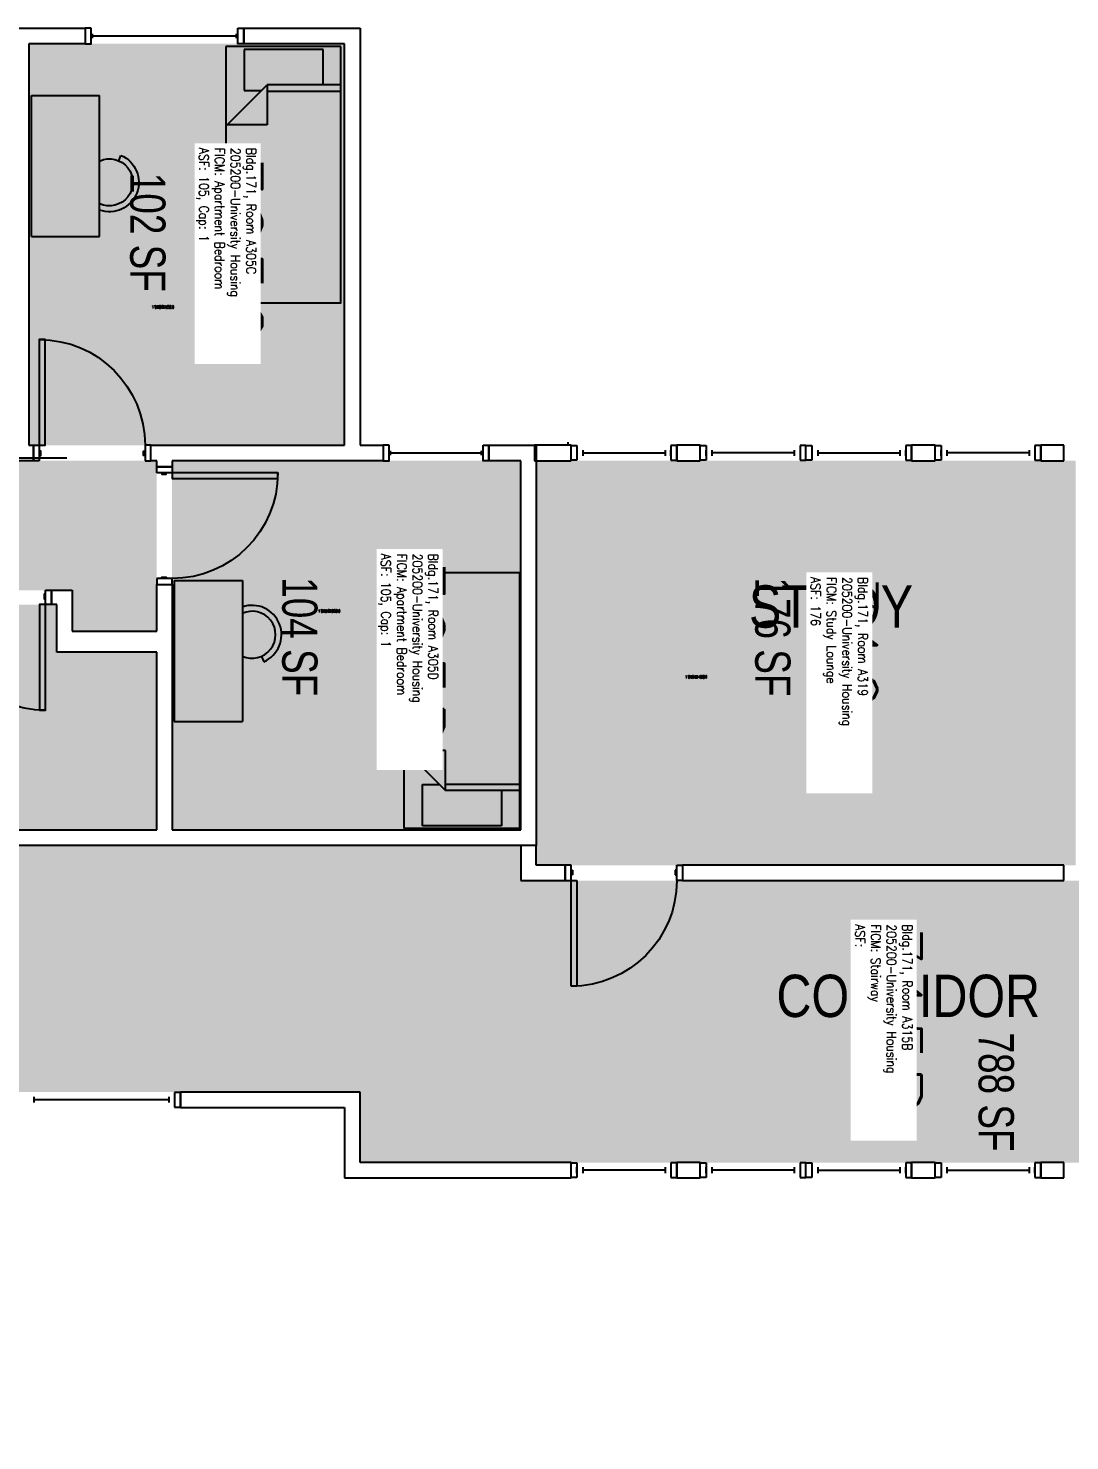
# Model space of a CAD drawing. Header units: inches. Extents: x 88 to 3257, y -489 to 2081.
# Drawn here: x 742.2 to 1096.9, y 965.5 to 1446.5 of the extents above; entities that cross this region are included whole.
import ezdxf
from ezdxf.enums import TextEntityAlignment as Align

# ---------------------------------------------------------------- set-up
doc = ezdxf.new("R2010")
doc.units = ezdxf.units.IN
doc.header["$LTSCALE"] = 48
doc.header["$MEASUREMENT"] = 0
for name, color, linetype in [('A-AREA-IDEN', 1, 'Continuous'), ('A-DOOR', 2, 'Continuous'), ('A-FURN', 3, 'Continuous'), ('A-GLAZ', 1, 'Continuous'), ('A-IDEN-RNUM', 7, 'Continuous'), ('A-IDEN-SNUM', 4, 'Continuous'), ('A-IDEN-VNUM', 4, 'Continuous'), ('A-WALL', 5, 'Continuous'), ('AREA-TEXT', 3, 'Continuous'), ('Rooms-Category-Color', 7, 'Continuous'), ('Rooms-College-Color', 7, 'Continuous'), ('Rooms-Department-Color', 7, 'Continuous'), ('Rooms-Division-Color', 7, 'Continuous'), ('Rooms-Information', 7, 'Continuous')]:
    doc.layers.add(name, color=color, linetype=linetype)
doc.styles.add('AREA', font='arial.ttf', dxfattribs={"width": 0.75, "height": 12})
doc.styles.add('ROOMSNUMBER', font='txt.shx', dxfattribs={"height": 0.03})
doc.styles.add('ROOMVNUMBER', font='simplex.shx', dxfattribs={"width": 0.85})
doc.styles.get("Standard").update_dxf_attribs({"font": 'ARIALN.TTF'})

# ---------------------------------------------------------------- blocks, each defined once
blk = doc.blocks.new('A$C4D89189E')
for p, q in [((0, 48), (0, 0)), ((0, 48), (23.25, 48)), ((23.25, 48), (23.25, 0)), ((29.75, 22.18), (30.53, 20.35)), ((0, 0), (23.25, 0.01))]:
    blk.add_line(p, q)
for radius, start, end in [(10, 293.206, 109.5297), (8, 245.2999, 114.7001)]:
    blk.add_arc((26.59, 29.54), radius, start, end)
blk = doc.blocks.new('BED_TWIN')
at = {"linetype": 'Continuous'}
for p, q in [((87.250002, 19.500025), (0, 19.500025)), ((0, 19.500025), (0, -19.740625)), ((12.96, 19.500025), (12.96, -5.659925)), ((15.12, -5.659925), (15.12, 19.500025)), ((87.250002, -19.740625), (87.250002, 19.504725)), ((12.96, 13.379975), (0.99222, 13.379975)), ((1, 13.376575), (1, -13.500025)), ((27.040597, -19.740625), (12.96, -5.659925)), ((12.96, -5.659925), (26.64, -5.659925)), ((15, -13.500025), (15, -7.717325)), ((26.64, -5.659925), (26.64, -19.340025)), ((1, -13.500025), (15, -13.500025)), ((0, -19.740625), (87.252733, -19.740625))]:
    blk.add_line(p, q, dxfattribs=at)

msp = doc.modelspace()

# ---------------------------------------------------------------- hatches: boundary and pattern name
at = {"layer": 'Rooms-Category-Color', "true_color": 0x728ef3}
for points in [[(742.38, 1441.24), (742.38, 1304.49), (850, 1304.49), (850, 1441.24)], [(375.5, 1303.62), (459.64, 1303.62), (459.64, 1198.49), (520.77, 1198.49), (520.77, 1207.44), (526.02, 1207.44), (526.02, 1198.49), (547.22, 1198.49), (547.22, 1247.87), (526.02, 1247.87), (526.02, 1241.44), (520.77, 1241.44), (520.77, 1255.12), (552.47, 1255.12), (552.47, 1241.24), (581.22, 1241.24), (581.22, 1255.12), (757.25, 1255.12), (757.25, 1241.24), (786, 1241.24), (786, 1299.24), (511, 1299.24), (511, 1420.24), (375.5, 1420.24)], [(791.25, 1299.24), (791.25, 1173.49), (910, 1173.49), (910, 1299.24)], [(915.25, 1299.24), (1098.95, 1299.24), (1098.95, 1161.5), (915.25, 1161.5)], [(672.86, 1250.24), (672.86, 1173.49), (786, 1173.49), (786, 1233.99), (752, 1233.99), (752, 1250.24)]]:
    msp.add_hatch(color=171, dxfattribs=at).paths.add_polyline_path(points)
at = {"layer": 'Rooms-Category-Color', "true_color": 0xadadad}
msp.add_hatch(color=253, dxfattribs=at).paths.add_polyline_path([(547.22, 1084.25), (609.5, 1084.25), (609.5, 965.5), (687.5, 965.5), (687.5, 1084.25), (855.25, 1084.25), (855.25, 1060.25), (1158.95, 1060.25), (1158.95, 1084.25), (1578.7, 1084.25), (1703.95, 1084.25), (1703.95, 1168.24), (1549.3, 1168.24), (1549.3, 1193.24), (1466.98, 1193.24), (1466.98, 1168.24), (1104.2, 1168.24), (1104.2, 1156.25), (910, 1156.25), (910, 1168.24), (547.22, 1168.24), (547.22, 1084.25)])
at = {"layer": 'Rooms-College-Color', "true_color": 0xadadad}
for points in [[(742.38, 1441.24), (742.38, 1304.49), (850, 1304.49), (850, 1441.24)], [(375.5, 1303.62), (459.64, 1303.62), (459.64, 1198.49), (520.77, 1198.49), (520.77, 1207.44), (526.02, 1207.44), (526.02, 1198.49), (547.22, 1198.49), (547.22, 1247.87), (526.02, 1247.87), (526.02, 1241.44), (520.77, 1241.44), (520.77, 1255.12), (552.47, 1255.12), (552.47, 1241.24), (581.22, 1241.24), (581.22, 1255.12), (757.25, 1255.12), (757.25, 1241.24), (786, 1241.24), (786, 1299.24), (511, 1299.24), (511, 1420.24), (375.5, 1420.24)], [(791.25, 1299.24), (791.25, 1173.49), (910, 1173.49), (910, 1299.24)], [(915.25, 1299.24), (1098.95, 1299.24), (1098.95, 1161.5), (915.25, 1161.5)], [(672.86, 1250.24), (672.86, 1173.49), (786, 1173.49), (786, 1233.99), (752, 1233.99), (752, 1250.24)], [(547.22, 1084.25), (609.5, 1084.25), (609.5, 965.5), (687.5, 965.5), (687.5, 1084.25), (855.25, 1084.25), (855.25, 1060.25), (1158.95, 1060.25), (1158.95, 1084.25), (1578.7, 1084.25), (1703.95, 1084.25), (1703.95, 1168.24), (1549.3, 1168.24), (1549.3, 1193.24), (1466.98, 1193.24), (1466.98, 1168.24), (1104.2, 1168.24), (1104.2, 1156.25), (910, 1156.25), (910, 1168.24), (547.22, 1168.24), (547.22, 1084.25)]]:
    msp.add_hatch(color=253, dxfattribs=at).paths.add_polyline_path(points)
at = {"layer": 'Rooms-Department-Color', "true_color": 0x604aed}
for points in [[(742.38, 1441.24), (742.38, 1304.49), (850, 1304.49), (850, 1441.24)], [(375.5, 1303.62), (459.64, 1303.62), (459.64, 1198.49), (520.77, 1198.49), (520.77, 1207.44), (526.02, 1207.44), (526.02, 1198.49), (547.22, 1198.49), (547.22, 1247.87), (526.02, 1247.87), (526.02, 1241.44), (520.77, 1241.44), (520.77, 1255.12), (552.47, 1255.12), (552.47, 1241.24), (581.22, 1241.24), (581.22, 1255.12), (757.25, 1255.12), (757.25, 1241.24), (786, 1241.24), (786, 1299.24), (511, 1299.24), (511, 1420.24), (375.5, 1420.24)], [(791.25, 1299.24), (791.25, 1173.49), (910, 1173.49), (910, 1299.24)], [(915.25, 1299.24), (1098.95, 1299.24), (1098.95, 1161.5), (915.25, 1161.5)], [(672.86, 1250.24), (672.86, 1173.49), (786, 1173.49), (786, 1233.99), (752, 1233.99), (752, 1250.24)]]:
    msp.add_hatch(color=173, dxfattribs=at).paths.add_polyline_path(points)
at = {"layer": 'Rooms-Department-Color', "true_color": 0xacacac}
msp.add_hatch(color=253, dxfattribs=at).paths.add_polyline_path([(547.22, 1084.25), (609.5, 1084.25), (609.5, 965.5), (687.5, 965.5), (687.5, 1084.25), (855.25, 1084.25), (855.25, 1060.25), (1158.95, 1060.25), (1158.95, 1084.25), (1578.7, 1084.25), (1703.95, 1084.25), (1703.95, 1168.24), (1549.3, 1168.24), (1549.3, 1193.24), (1466.98, 1193.24), (1466.98, 1168.24), (1104.2, 1168.24), (1104.2, 1156.25), (910, 1156.25), (910, 1168.24), (547.22, 1168.24), (547.22, 1084.25)])
at = {"layer": 'Rooms-Division-Color', "true_color": 0x604aed}
for points in [[(742.38, 1441.24), (742.38, 1304.49), (850, 1304.49), (850, 1441.24)], [(375.5, 1303.62), (459.64, 1303.62), (459.64, 1198.49), (520.77, 1198.49), (520.77, 1207.44), (526.02, 1207.44), (526.02, 1198.49), (547.22, 1198.49), (547.22, 1247.87), (526.02, 1247.87), (526.02, 1241.44), (520.77, 1241.44), (520.77, 1255.12), (552.47, 1255.12), (552.47, 1241.24), (581.22, 1241.24), (581.22, 1255.12), (757.25, 1255.12), (757.25, 1241.24), (786, 1241.24), (786, 1299.24), (511, 1299.24), (511, 1420.24), (375.5, 1420.24)], [(791.25, 1299.24), (791.25, 1173.49), (910, 1173.49), (910, 1299.24)], [(915.25, 1299.24), (1098.95, 1299.24), (1098.95, 1161.5), (915.25, 1161.5)], [(672.86, 1250.24), (672.86, 1173.49), (786, 1173.49), (786, 1233.99), (752, 1233.99), (752, 1250.24)]]:
    msp.add_hatch(color=173, dxfattribs=at).paths.add_polyline_path(points)
at = {"layer": 'Rooms-Division-Color', "true_color": 0xadadad}
msp.add_hatch(color=253, dxfattribs=at).paths.add_polyline_path([(547.22, 1084.25), (609.5, 1084.25), (609.5, 965.5), (687.5, 965.5), (687.5, 1084.25), (855.25, 1084.25), (855.25, 1060.25), (1158.95, 1060.25), (1158.95, 1084.25), (1578.7, 1084.25), (1703.95, 1084.25), (1703.95, 1168.24), (1549.3, 1168.24), (1549.3, 1193.24), (1466.98, 1193.24), (1466.98, 1168.24), (1104.2, 1168.24), (1104.2, 1156.25), (910, 1156.25), (910, 1168.24), (547.22, 1168.24), (547.22, 1084.25)])

# ---------------------------------------------------------------- linework, layer by layer
at = {"layer": 'A-DOOR'}
for p, q in [((927.1, 1161.5), (925.1, 1161.5)), ((925.1, 1161.5), (925.1, 1156.25)), ((927.1, 1161.5), (925.1, 1161.5)), ((925.1, 1161.5), (925.1, 1156.25)), ((927.1, 1156.25), (927.1, 1161.5)), ((927.1, 1156.25), (927.1, 1161.5)), ((927.1, 1159.75), (927.6, 1159.75)), ((927.1, 1158.25), (927.1, 1159.75)), ((927.1, 1159.75), (927.6, 1159.75)), ((927.1, 1158.25), (927.1, 1159.75)), ((927.6, 1159.75), (927.6, 1158.25)), ((927.6, 1159.75), (927.6, 1158.25)), ((963.1, 1159.75), (962.6, 1159.75)), ((962.6, 1159.75), (962.6, 1158.25)), ((963.1, 1159.75), (962.6, 1159.75)), ((962.6, 1159.75), (962.6, 1158.25)), ((963.1, 1161.5), (965.1, 1161.5)), ((963.1, 1156.25), (963.1, 1161.5)), ((963.1, 1161.5), (965.1, 1161.5)), ((963.1, 1156.25), (963.1, 1161.5)), ((963.1, 1158.25), (963.1, 1159.75)), ((963.1, 1158.25), (963.1, 1159.75)), ((965.1, 1161.5), (965.1, 1156.25)), ((965.1, 1161.5), (965.1, 1156.25)), ((925.1, 1156.25), (927.1, 1156.25)), ((925.1, 1156.25), (927.1, 1156.25)), ((927.6, 1158.25), (927.1, 1158.25)), ((927.6, 1158.25), (927.1, 1158.25)), ((927.1, 1156.25), (929.1, 1156.25)), ((927.1, 1120.25), (927.1, 1156.25)), ((927.1, 1156.25), (929.1, 1156.25)), ((927.1, 1120.25), (927.1, 1156.25)), ((929.1, 1156.25), (929.1, 1120.25)), ((929.1, 1156.25), (929.1, 1120.25)), ((962.6, 1158.25), (963.1, 1158.25)), ((962.6, 1158.25), (963.1, 1158.25)), ((965.1, 1156.25), (963.1, 1156.25)), ((965.1, 1156.25), (963.1, 1156.25)), ((929.1, 1120.25), (927.1, 1120.25)), ((929.1, 1120.25), (927.1, 1120.25))]:
    msp.add_line(p, q, dxfattribs=at)
for points in [[(746, 1304.49), (748, 1304.49), (748, 1340.49), (746, 1340.49)], [(746, 1304.49), (748, 1304.49), (748, 1340.49), (746, 1340.49)], [(746, 1299.24), (744, 1299.24), (744, 1304.49), (746, 1304.49)], [(746, 1299.24), (744, 1299.24), (744, 1304.49), (746, 1304.49)], [(782, 1299.24), (784, 1299.24), (784, 1304.49), (782, 1304.49)], [(782, 1299.24), (784, 1299.24), (784, 1304.49), (782, 1304.49)], [(746, 1300.99), (746.5, 1300.99), (746.5, 1302.49), (746, 1302.49)], [(746, 1300.99), (746.5, 1300.99), (746.5, 1302.49), (746, 1302.49)], [(782, 1300.99), (781.5, 1300.99), (781.5, 1302.49), (782, 1302.49)], [(782, 1300.99), (781.5, 1300.99), (781.5, 1302.49), (782, 1302.49)], [(786, 1295.12), (786, 1297.12), (791.25, 1297.12), (791.25, 1295.12)], [(786, 1295.12), (786, 1297.12), (791.25, 1297.12), (791.25, 1295.12)], [(787.75, 1295.12), (787.75, 1294.62), (789.25, 1294.62), (789.25, 1295.12)], [(787.75, 1295.12), (787.75, 1294.62), (789.25, 1294.62), (789.25, 1295.12)], [(791.25, 1295.12), (791.25, 1293.12), (827.25, 1293.12), (827.25, 1295.12)], [(791.25, 1295.12), (791.25, 1293.12), (827.25, 1293.12), (827.25, 1295.12)], [(786, 1259.12), (786, 1257.12), (791.25, 1257.12), (791.25, 1259.12)], [(786, 1259.12), (786, 1257.12), (791.25, 1257.12), (791.25, 1259.12)], [(787.75, 1259.12), (787.75, 1259.62), (789.25, 1259.62), (789.25, 1259.12)], [(787.75, 1259.12), (787.75, 1259.62), (789.25, 1259.62), (789.25, 1259.12)], [(748.11, 1253.74), (747.61, 1253.74), (747.61, 1252.24), (748.11, 1252.24)], [(748.11, 1253.74), (747.61, 1253.74), (747.61, 1252.24), (748.11, 1252.24)], [(748.11, 1255.12), (750.11, 1255.12), (750.11, 1250.24), (748.11, 1250.24)], [(748.11, 1255.12), (750.11, 1255.12), (750.11, 1250.24), (748.11, 1250.24)], [(748.11, 1250.24), (746.11, 1250.24), (746.11, 1214.24), (748.11, 1214.24)], [(748.11, 1250.24), (746.11, 1250.24), (746.11, 1214.24), (748.11, 1214.24)]]:
    msp.add_lwpolyline(points, close=True, dxfattribs=at)
at = {"layer": 'A-DOOR', "extrusion": (0, 0, -1)}
for centre, start, end in [((-746, 1304.49), 90, 180), ((-746, 1304.49), 90, 180), ((-791.25, 1295.12), 180, 270), ((-791.25, 1295.12), 180, 270), ((-748.11, 1250.24), 270, 0), ((-748.11, 1250.24), 270, 0), ((-927.1, 1156.25), 180, 270), ((-927.1, 1156.25), 180, 270)]:
    msp.add_arc(centre, 36, start, end, dxfattribs=at)
at = {"layer": 'A-GLAZ'}
for p, q in [((764.15, 1443.12), (764.15, 1444.62)), ((764.15, 1443.12), (764.15, 1444.62)), ((764.15, 1443.87), (813.15, 1443.87)), ((764.15, 1443.87), (813.15, 1443.87)), ((813.15, 1443.12), (813.15, 1444.62)), ((813.15, 1443.12), (813.15, 1444.62)), ((926.1, 1304.49), (926.1, 1305.49)), ((927.1, 1299.37), (927.1, 1304.37)), ((927.1, 1304.37), (929.1, 1304.37)), ((927.1, 1299.37), (927.1, 1304.37)), ((927.1, 1304.37), (929.1, 1304.37)), ((929.1, 1304.37), (929.1, 1299.37)), ((929.1, 1304.37), (929.1, 1299.37)), ((963.1, 1304.37), (961.1, 1304.37)), ((961.1, 1304.37), (961.1, 1299.37)), ((963.1, 1304.37), (961.1, 1304.37)), ((961.1, 1304.37), (961.1, 1299.37)), ((963.1, 1299.37), (963.1, 1304.37)), ((963.1, 1299.37), (963.1, 1304.37)), ((971.1, 1299.37), (971.1, 1304.37)), ((971.1, 1304.37), (973.1, 1304.37)), ((971.1, 1299.37), (971.1, 1304.37)), ((971.1, 1304.37), (973.1, 1304.37)), ((973.1, 1304.37), (973.1, 1299.37)), ((973.1, 1304.37), (973.1, 1299.37)), ((1007.1, 1304.37), (1005.1, 1304.37)), ((1005.1, 1304.37), (1005.1, 1299.37)), ((1007.1, 1304.37), (1005.1, 1304.37)), ((1005.1, 1304.37), (1005.1, 1299.37)), ((1007.1, 1299.37), (1007.1, 1304.37)), ((1007.1, 1299.37), (1007.1, 1304.37)), ((1007.1, 1304.37), (1009.1, 1304.37)), ((1007.1, 1299.37), (1007.1, 1304.37)), ((1007.1, 1299.37), (1007.1, 1304.37)), ((1007.1, 1304.37), (1009.1, 1304.37)), ((1009.1, 1304.37), (1009.1, 1299.37)), ((1009.1, 1304.37), (1009.1, 1299.37)), ((1043.1, 1304.37), (1041.1, 1304.37)), ((1041.1, 1304.37), (1041.1, 1299.37)), ((1043.1, 1304.37), (1041.1, 1304.37)), ((1041.1, 1304.37), (1041.1, 1299.37)), ((1043.1, 1299.37), (1043.1, 1304.37)), ((1043.1, 1299.37), (1043.1, 1304.37)), ((1051.1, 1299.37), (1051.1, 1304.37)), ((1051.1, 1304.37), (1053.1, 1304.37)), ((1051.1, 1299.37), (1051.1, 1304.37)), ((1051.1, 1304.37), (1053.1, 1304.37)), ((1053.1, 1304.37), (1053.1, 1299.37)), ((1053.1, 1304.37), (1053.1, 1299.37)), ((1087.1, 1304.37), (1085.1, 1304.37)), ((1085.1, 1304.37), (1085.1, 1299.37)), ((1087.1, 1304.37), (1085.1, 1304.37)), ((1085.1, 1304.37), (1085.1, 1299.37)), ((1087.1, 1299.37), (1087.1, 1304.37)), ((1087.1, 1299.37), (1087.1, 1304.37)), ((865.62, 1301.12), (865.62, 1302.62)), ((865.62, 1301.12), (865.62, 1302.62)), ((865.62, 1301.87), (896.62, 1301.87)), ((865.62, 1301.87), (896.62, 1301.87)), ((896.62, 1301.12), (896.62, 1302.62)), ((896.62, 1301.12), (896.62, 1302.62)), ((929.1, 1299.37), (927.1, 1299.37)), ((929.1, 1299.37), (927.1, 1299.37)), ((929.1, 1302.87), (929.1, 1300.87)), ((929.1, 1302.87), (929.1, 1300.87)), ((931.1, 1302.87), (931.1, 1300.87)), ((931.1, 1302.87), (931.1, 1300.87)), ((931.1, 1301.87), (959.1, 1301.87)), ((931.1, 1301.87), (959.1, 1301.87)), ((959.1, 1302.87), (959.1, 1300.87)), ((959.1, 1302.87), (959.1, 1300.87)), ((961.1, 1300.87), (961.1, 1302.87)), ((961.1, 1300.87), (961.1, 1302.87)), ((961.1, 1299.37), (963.1, 1299.37)), ((961.1, 1299.37), (963.1, 1299.37)), ((973.1, 1299.37), (971.1, 1299.37)), ((973.1, 1299.37), (971.1, 1299.37)), ((973.1, 1300.87), (973.1, 1302.87)), ((973.1, 1300.87), (973.1, 1302.87)), ((975.1, 1302.87), (975.1, 1300.87)), ((975.1, 1302.87), (975.1, 1300.87)), ((1003.1, 1301.87), (975.1, 1301.87)), ((1003.1, 1301.87), (975.1, 1301.87)), ((1003.1, 1302.87), (1003.1, 1300.87)), ((1003.1, 1302.87), (1003.1, 1300.87)), ((1005.1, 1302.87), (1005.1, 1300.87)), ((1005.1, 1302.87), (1005.1, 1300.87)), ((1005.1, 1299.37), (1007.1, 1299.37)), ((1005.1, 1299.37), (1007.1, 1299.37)), ((1009.1, 1299.37), (1007.1, 1299.37)), ((1009.1, 1299.37), (1007.1, 1299.37)), ((1009.1, 1302.87), (1009.1, 1300.87)), ((1009.1, 1302.87), (1009.1, 1300.87)), ((1011.1, 1302.87), (1011.1, 1300.87)), ((1011.1, 1302.87), (1011.1, 1300.87)), ((1011.1, 1301.87), (1039.1, 1301.87)), ((1011.1, 1301.87), (1039.1, 1301.87)), ((1039.1, 1302.87), (1039.1, 1300.87)), ((1039.1, 1302.87), (1039.1, 1300.87)), ((1041.1, 1300.87), (1041.1, 1302.87)), ((1041.1, 1300.87), (1041.1, 1302.87)), ((1041.1, 1299.37), (1043.1, 1299.37)), ((1041.1, 1299.37), (1043.1, 1299.37)), ((1053.1, 1299.37), (1051.1, 1299.37)), ((1053.1, 1299.37), (1051.1, 1299.37)), ((1053.1, 1300.87), (1053.1, 1302.87)), ((1053.1, 1300.87), (1053.1, 1302.87)), ((1055.1, 1302.87), (1055.1, 1300.87)), ((1055.1, 1302.87), (1055.1, 1300.87)), ((1083.1, 1301.87), (1055.1, 1301.87)), ((1083.1, 1301.87), (1055.1, 1301.87)), ((1083.1, 1302.87), (1083.1, 1300.87)), ((1083.1, 1302.87), (1083.1, 1300.87)), ((1085.1, 1302.87), (1085.1, 1300.87)), ((1085.1, 1302.87), (1085.1, 1300.87)), ((1085.1, 1299.37), (1087.1, 1299.37)), ((1085.1, 1299.37), (1087.1, 1299.37)), ((744.1, 1082.63), (744.1, 1080.63)), ((744.1, 1082.63), (744.1, 1080.63)), ((790.1, 1082.63), (790.1, 1080.63)), ((790.1, 1082.63), (790.1, 1080.63)), ((794.1, 1084.13), (792.1, 1084.13)), ((792.1, 1084.13), (792.1, 1079.13)), ((794.1, 1084.13), (792.1, 1084.13)), ((792.1, 1084.13), (792.1, 1079.13)), ((792.1, 1082.63), (792.1, 1080.63)), ((792.1, 1082.63), (792.1, 1080.63)), ((794.1, 1079.13), (794.1, 1084.13)), ((794.1, 1079.13), (794.1, 1084.13)), ((790.1, 1081.63), (744.1, 1081.63)), ((790.1, 1081.63), (744.1, 1081.63)), ((792.1, 1079.13), (794.1, 1079.13)), ((792.1, 1079.13), (794.1, 1079.13)), ((927.1, 1055.13), (927.1, 1060.13)), ((927.1, 1060.13), (929.1, 1060.13)), ((927.1, 1055.13), (927.1, 1060.13)), ((927.1, 1060.13), (929.1, 1060.13)), ((929.1, 1060.13), (929.1, 1055.13)), ((929.1, 1060.13), (929.1, 1055.13)), ((929.1, 1056.63), (929.1, 1058.63)), ((929.1, 1056.63), (929.1, 1058.63)), ((931.1, 1058.63), (931.1, 1056.63)), ((931.1, 1058.63), (931.1, 1056.63)), ((959.1, 1058.63), (959.1, 1056.63)), ((959.1, 1058.63), (959.1, 1056.63)), ((963.1, 1060.13), (961.1, 1060.13)), ((961.1, 1060.13), (961.1, 1055.13)), ((963.1, 1060.13), (961.1, 1060.13)), ((961.1, 1060.13), (961.1, 1055.13)), ((961.1, 1058.63), (961.1, 1056.63)), ((961.1, 1058.63), (961.1, 1056.63)), ((963.1, 1055.13), (963.1, 1060.13)), ((963.1, 1055.13), (963.1, 1060.13)), ((971.1, 1055.13), (971.1, 1060.13)), ((971.1, 1060.13), (973.1, 1060.13)), ((971.1, 1055.13), (971.1, 1060.13)), ((971.1, 1060.13), (973.1, 1060.13)), ((973.1, 1060.13), (973.1, 1055.13)), ((973.1, 1060.13), (973.1, 1055.13)), ((973.1, 1056.63), (973.1, 1058.63)), ((973.1, 1056.63), (973.1, 1058.63)), ((975.1, 1058.63), (975.1, 1056.63)), ((975.1, 1058.63), (975.1, 1056.63)), ((1003.1, 1058.63), (1003.1, 1056.63)), ((1003.1, 1058.63), (1003.1, 1056.63)), ((1007.1, 1060.13), (1005.1, 1060.13)), ((1005.1, 1060.13), (1005.1, 1055.13)), ((1007.1, 1060.13), (1005.1, 1060.13)), ((1005.1, 1060.13), (1005.1, 1055.13)), ((1005.1, 1058.63), (1005.1, 1056.63)), ((1005.1, 1058.63), (1005.1, 1056.63)), ((1007.1, 1055.13), (1007.1, 1060.13)), ((1007.1, 1055.13), (1007.1, 1060.13)), ((1007.1, 1060.13), (1009.1, 1060.13)), ((1007.1, 1055.13), (1007.1, 1060.13)), ((1007.1, 1055.13), (1007.1, 1060.13)), ((1007.1, 1060.13), (1009.1, 1060.13)), ((1009.1, 1060.13), (1009.1, 1055.13)), ((1009.1, 1060.13), (1009.1, 1055.13)), ((1009.1, 1058.63), (1009.1, 1056.63)), ((1009.1, 1058.63), (1009.1, 1056.63)), ((1011.1, 1058.63), (1011.1, 1056.63)), ((1011.1, 1058.63), (1011.1, 1056.63)), ((1039.1, 1058.63), (1039.1, 1056.63)), ((1039.1, 1058.63), (1039.1, 1056.63)), ((1043.1, 1060.13), (1041.1, 1060.13)), ((1041.1, 1060.13), (1041.1, 1055.13)), ((1043.1, 1060.13), (1041.1, 1060.13)), ((1041.1, 1060.13), (1041.1, 1055.13)), ((1041.1, 1056.63), (1041.1, 1058.63)), ((1041.1, 1056.63), (1041.1, 1058.63)), ((1043.1, 1055.13), (1043.1, 1060.13)), ((1043.1, 1055.13), (1043.1, 1060.13)), ((1051.1, 1055.13), (1051.1, 1060.13)), ((1051.1, 1060.13), (1053.1, 1060.13)), ((1051.1, 1055.13), (1051.1, 1060.13)), ((1051.1, 1060.13), (1053.1, 1060.13)), ((1053.1, 1060.13), (1053.1, 1055.13)), ((1053.1, 1060.13), (1053.1, 1055.13)), ((1053.1, 1058.63), (1053.1, 1056.63)), ((1053.1, 1058.63), (1053.1, 1056.63)), ((1055.1, 1058.63), (1055.1, 1056.63)), ((1055.1, 1058.63), (1055.1, 1056.63)), ((1083.1, 1058.63), (1083.1, 1056.63)), ((1083.1, 1058.63), (1083.1, 1056.63)), ((1087.1, 1060.13), (1085.1, 1060.13)), ((1085.1, 1060.13), (1085.1, 1055.13)), ((1087.1, 1060.13), (1085.1, 1060.13)), ((1085.1, 1060.13), (1085.1, 1055.13)), ((1085.1, 1056.63), (1085.1, 1058.63)), ((1085.1, 1056.63), (1085.1, 1058.63)), ((1087.1, 1055.13), (1087.1, 1060.13)), ((1087.1, 1055.13), (1087.1, 1060.13)), ((929.1, 1055.13), (927.1, 1055.13)), ((929.1, 1055.13), (927.1, 1055.13)), ((959.1, 1057.63), (931.1, 1057.63)), ((959.1, 1057.63), (931.1, 1057.63)), ((961.1, 1055.13), (963.1, 1055.13)), ((961.1, 1055.13), (963.1, 1055.13)), ((973.1, 1055.13), (971.1, 1055.13)), ((973.1, 1055.13), (971.1, 1055.13)), ((1003.1, 1057.63), (975.1, 1057.63)), ((1003.1, 1057.63), (975.1, 1057.63)), ((1005.1, 1055.13), (1007.1, 1055.13)), ((1005.1, 1055.13), (1007.1, 1055.13)), ((1009.1, 1055.13), (1007.1, 1055.13)), ((1009.1, 1055.13), (1007.1, 1055.13)), ((1011.1, 1057.63), (1039.1, 1057.63)), ((1011.1, 1057.63), (1039.1, 1057.63)), ((1041.1, 1055.13), (1043.1, 1055.13)), ((1041.1, 1055.13), (1043.1, 1055.13)), ((1053.1, 1055.13), (1051.1, 1055.13)), ((1053.1, 1055.13), (1051.1, 1055.13)), ((1055.1, 1057.63), (1083.1, 1057.63)), ((1055.1, 1057.63), (1083.1, 1057.63)), ((1085.1, 1055.13), (1087.1, 1055.13)), ((1085.1, 1055.13), (1087.1, 1055.13))]:
    msp.add_line(p, q, dxfattribs=at)
for points in [[(763.65, 1446.49), (761.65, 1446.49), (761.65, 1441.24), (763.65, 1441.24)], [(763.65, 1446.49), (761.65, 1446.49), (761.65, 1441.24), (763.65, 1441.24)], [(813.65, 1446.49), (815.65, 1446.49), (815.65, 1441.24), (813.65, 1441.24)], [(813.65, 1446.49), (815.65, 1446.49), (815.65, 1441.24), (813.65, 1441.24)], [(865.12, 1304.49), (863.12, 1304.49), (863.12, 1299.24), (865.12, 1299.24)], [(865.12, 1304.49), (863.12, 1304.49), (863.12, 1299.24), (865.12, 1299.24)], [(897.12, 1304.49), (899.12, 1304.49), (899.12, 1299.24), (897.12, 1299.24)], [(897.12, 1304.49), (899.12, 1304.49), (899.12, 1299.24), (897.12, 1299.24)]]:
    msp.add_lwpolyline(points, close=True, dxfattribs=at)
at = {"layer": 'A-WALL'}
for p, q in [((710.13, 1446.49), (761.65, 1446.49)), ((710.13, 1446.49), (761.65, 1446.49)), ((761.65, 1446.49), (761.65, 1441.24)), ((761.65, 1446.49), (761.65, 1441.24)), ((815.65, 1446.49), (855.25, 1446.49)), ((815.65, 1441.24), (815.65, 1446.49)), ((815.65, 1446.49), (855.25, 1446.49)), ((815.65, 1441.24), (815.65, 1446.49)), ((855.25, 1446.49), (855.25, 1304.49)), ((855.25, 1446.49), (855.25, 1304.49)), ((742.38, 1441.24), (742.38, 1304.49)), ((761.65, 1441.24), (742.38, 1441.24)), ((742.38, 1441.24), (742.38, 1304.49)), ((761.65, 1441.24), (742.38, 1441.24)), ((850, 1441.24), (815.65, 1441.24)), ((850, 1441.24), (815.65, 1441.24)), ((850, 1304.49), (850, 1441.24)), ((850, 1304.49), (850, 1441.24)), ((742.38, 1304.49), (744, 1304.49)), ((742.38, 1304.49), (744, 1304.49)), ((744, 1304.49), (744, 1299.24)), ((744, 1304.49), (744, 1299.24)), ((784, 1304.49), (850, 1304.49)), ((784, 1299.24), (784, 1304.49)), ((784, 1304.49), (850, 1304.49)), ((784, 1299.24), (784, 1304.49)), ((855.25, 1304.49), (863.12, 1304.49)), ((855.25, 1304.49), (863.12, 1304.49)), ((863.12, 1304.49), (863.12, 1299.24)), ((863.12, 1304.49), (863.12, 1299.24)), ((899.12, 1304.49), (915.25, 1304.49)), ((899.12, 1299.24), (899.12, 1304.49)), ((899.12, 1304.49), (915.25, 1304.49)), ((899.12, 1299.24), (899.12, 1304.49)), ((927.1, 1304.49), (914.63, 1304.49)), ((914.63, 1304.49), (914.63, 1299.24)), ((927.1, 1304.49), (914.63, 1304.49)), ((914.63, 1304.49), (914.63, 1299.24)), ((915.25, 1304.49), (915.25, 1168.24)), ((915.25, 1304.49), (915.25, 1168.24)), ((927.1, 1299.24), (927.1, 1304.49)), ((927.1, 1299.24), (927.1, 1304.49)), ((971.1, 1304.49), (963.1, 1304.49)), ((963.1, 1304.49), (963.1, 1299.24)), ((971.1, 1304.49), (963.1, 1304.49)), ((963.1, 1304.49), (963.1, 1299.24)), ((971.1, 1299.24), (971.1, 1304.49)), ((971.1, 1299.24), (971.1, 1304.49)), ((1051.1, 1304.49), (1043.1, 1304.49)), ((1043.1, 1304.49), (1043.1, 1299.24)), ((1051.1, 1304.49), (1043.1, 1304.49)), ((1043.1, 1304.49), (1043.1, 1299.24)), ((1051.1, 1299.24), (1051.1, 1304.49)), ((1051.1, 1299.24), (1051.1, 1304.49)), ((1094.95, 1304.49), (1087.1, 1304.49)), ((1087.1, 1304.49), (1087.1, 1299.24)), ((1094.95, 1304.49), (1087.1, 1304.49)), ((1087.1, 1304.49), (1087.1, 1299.24)), ((1094.95, 1299.24), (1094.95, 1304.49)), ((1094.95, 1299.24), (1094.95, 1304.49)), ((744, 1299.24), (671.13, 1299.24)), ((744, 1299.24), (671.13, 1299.24)), ((707.38, 1300.25), (755.38, 1300.25)), ((707.38, 1300.25), (755.38, 1300.25)), ((786, 1299.24), (784, 1299.24)), ((786, 1299.24), (784, 1299.24)), ((786, 1297.12), (786, 1299.24)), ((786, 1297.12), (786, 1299.24)), ((854.63, 1299.24), (791.25, 1299.24)), ((791.25, 1299.24), (791.25, 1297.12)), ((854.63, 1299.24), (791.25, 1299.24)), ((791.25, 1299.24), (791.25, 1297.12)), ((863.12, 1299.24), (854.63, 1299.24)), ((863.12, 1299.24), (854.63, 1299.24)), ((910, 1299.24), (899.12, 1299.24)), ((910, 1299.24), (899.12, 1299.24)), ((910, 1173.49), (910, 1299.24)), ((910, 1173.49), (910, 1299.24)), ((914.63, 1299.24), (927.1, 1299.24)), ((914.63, 1299.24), (927.1, 1299.24)), ((963.1, 1299.24), (971.1, 1299.24)), ((963.1, 1299.24), (971.1, 1299.24)), ((1043.1, 1299.24), (1051.1, 1299.24)), ((1043.1, 1299.24), (1051.1, 1299.24)), ((1087.1, 1299.24), (1094.95, 1299.24)), ((1087.1, 1299.24), (1094.95, 1299.24)), ((791.25, 1297.12), (786, 1297.12)), ((791.25, 1297.12), (786, 1297.12)), ((786, 1254.49), (786, 1257.12)), ((786, 1257.12), (791.25, 1257.12)), ((786, 1254.49), (786, 1257.12)), ((786, 1257.12), (791.25, 1257.12)), ((791.25, 1257.12), (791.25, 1254.49)), ((791.25, 1257.12), (791.25, 1254.49)), ((750.11, 1255.12), (757.25, 1255.12)), ((750.11, 1250.24), (750.11, 1255.12)), ((750.11, 1255.12), (757.25, 1255.12)), ((750.11, 1250.24), (750.11, 1255.12)), ((757.25, 1255.12), (757.25, 1241.24)), ((757.25, 1255.12), (757.25, 1241.24)), ((786, 1241.24), (786, 1254.49)), ((786, 1241.24), (786, 1254.49)), ((791.25, 1254.49), (791.25, 1173.49)), ((791.25, 1254.49), (791.25, 1173.49)), ((752, 1250.24), (750.11, 1250.24)), ((752, 1250.24), (750.11, 1250.24)), ((752, 1233.99), (752, 1250.24)), ((752, 1233.99), (752, 1250.24)), ((757.25, 1241.24), (786, 1241.24)), ((757.25, 1241.24), (786, 1241.24)), ((786, 1233.99), (752, 1233.99)), ((786, 1233.99), (752, 1233.99)), ((786, 1173.49), (786, 1233.99)), ((786, 1173.49), (786, 1233.99)), ((672.86, 1173.49), (786, 1173.49)), ((672.86, 1173.49), (786, 1173.49)), ((791.25, 1173.49), (910, 1173.49)), ((791.25, 1173.49), (910, 1173.49)), ((786.63, 1168.24), (547.22, 1168.24)), ((786.63, 1168.24), (547.22, 1168.24)), ((915.25, 1168.24), (786.63, 1168.24)), ((915.25, 1168.24), (786.63, 1168.24)), ((915.25, 1168.24), (910, 1168.24)), ((910, 1168.24), (910, 1156.25)), ((915.25, 1168.24), (910, 1168.24)), ((910, 1168.24), (910, 1156.25)), ((915.25, 1161.5), (915.25, 1168.24)), ((915.25, 1161.5), (915.25, 1168.24)), ((925.1, 1161.5), (915.25, 1161.5)), ((925.1, 1161.5), (915.25, 1161.5)), ((925.1, 1156.25), (925.1, 1161.5)), ((925.1, 1156.25), (925.1, 1161.5)), ((1094.95, 1161.5), (965.1, 1161.5)), ((965.1, 1161.5), (965.1, 1156.25)), ((1094.95, 1161.5), (965.1, 1161.5)), ((965.1, 1161.5), (965.1, 1156.25)), ((1094.95, 1156.25), (1094.95, 1161.5)), ((1094.95, 1156.25), (1094.95, 1161.5)), ((910, 1156.25), (925.1, 1156.25)), ((910, 1156.25), (925.1, 1156.25)), ((965.1, 1156.25), (1094.95, 1156.25)), ((965.1, 1156.25), (1094.95, 1156.25)), ((855.25, 1084.25), (794.1, 1084.25)), ((794.1, 1084.25), (794.1, 1079)), ((855.25, 1084.25), (794.1, 1084.25)), ((794.1, 1084.25), (794.1, 1079)), ((855.25, 1060.25), (855.25, 1084.25)), ((855.25, 1060.25), (855.25, 1084.25)), ((794.1, 1079), (850, 1079)), ((794.1, 1079), (850, 1079)), ((850, 1079), (850, 1055)), ((850, 1079), (850, 1055)), ((927.1, 1060.25), (855.25, 1060.25)), ((927.1, 1060.25), (855.25, 1060.25)), ((927.1, 1055), (927.1, 1060.25)), ((927.1, 1055), (927.1, 1060.25)), ((971.1, 1060.25), (963.1, 1060.25)), ((963.1, 1060.25), (963.1, 1055)), ((971.1, 1060.25), (963.1, 1060.25)), ((963.1, 1060.25), (963.1, 1055)), ((971.1, 1055), (971.1, 1060.25)), ((971.1, 1055), (971.1, 1060.25)), ((1051.1, 1060.25), (1043.1, 1060.25)), ((1043.1, 1060.25), (1043.1, 1055)), ((1051.1, 1060.25), (1043.1, 1060.25)), ((1043.1, 1060.25), (1043.1, 1055)), ((1051.1, 1055), (1051.1, 1060.25)), ((1051.1, 1055), (1051.1, 1060.25)), ((1094.95, 1060.25), (1087.1, 1060.25)), ((1087.1, 1060.25), (1087.1, 1055)), ((1094.95, 1060.25), (1087.1, 1060.25)), ((1087.1, 1060.25), (1087.1, 1055)), ((1094.95, 1055), (1094.95, 1060.25)), ((1094.95, 1055), (1094.95, 1060.25)), ((850, 1055), (927.1, 1055)), ((850, 1055), (927.1, 1055)), ((963.1, 1055), (971.1, 1055)), ((963.1, 1055), (971.1, 1055)), ((1043.1, 1055), (1051.1, 1055)), ((1043.1, 1055), (1051.1, 1055)), ((1087.1, 1055), (1094.95, 1055)), ((1087.1, 1055), (1094.95, 1055))]:
    msp.add_line(p, q, dxfattribs=at)

# ---------------------------------------------------------------- block references
at = {"layer": 'A-FURN', "rotation": 270}
msp.add_blockref('BED_TWIN', (829.25, 1440.24), dxfattribs=at)
msp.add_blockref('BED_TWIN', (829.25, 1440.24), dxfattribs=at)
at = {"layer": 'A-FURN', "extrusion": (0, 0, -1), "zscale": -1}
for name, p, rotation in [('A$C4D89189E', (-743.29, 1423.56), 180), ('A$C4D89189E', (-743.29, 1423.56), 180), ('BED_TWIN', (-889.99, 1173.94), 90), ('BED_TWIN', (-889.99, 1173.94), 90)]:
    msp.add_blockref(name, p, dxfattribs=dict(at, rotation=rotation))
at = {"layer": 'A-FURN'}
msp.add_blockref('A$C4D89189E', (791.9, 1210.43), dxfattribs=at)
msp.add_blockref('A$C4D89189E', (791.9, 1210.43), dxfattribs=at)

# ---------------------------------------------------------------- texts
at = {"layer": 'A-AREA-IDEN'}
for s, p in [('STUDY', (1015.64, 1242.38)), ('CORRIDOR', (1041.95, 1109.79))]:
    msp.add_text(s, height=14.4, dxfattribs=at).set_placement(p, align=Align.CENTER)
at = {"layer": 'A-IDEN-RNUM', "style": 'ROOMSNUMBER', "width": 0.85}
for s, p in [('0305-C0', (788.1, 1351.06)), ('0305-D0', (844.72, 1247.53)), ('0319-00', (969.71, 1225.11))]:
    msp.add_text(s, height=1, dxfattribs=at).set_placement(p, align=Align.CENTER)
at = {"layer": 'A-IDEN-SNUM', "style": 'ROOMSNUMBER', "width": 0.85}
for s, p in [('1710A305C0', (788.1, 1351.06)), ('1710A305D0', (844.72, 1247.53)), ('1710A31900', (969.71, 1225.11))]:
    msp.add_text(s, height=1, dxfattribs=at).set_placement(p, align=Align.CENTER)
at = {"layer": 'A-IDEN-VNUM', "style": 'ROOMVNUMBER', "width": 0.85}
for s, p in [('305C', (810.65, 1371.6)), ('305D', (872.66, 1233.86)), ('319', (1020.06, 1237.28)), ('315B', (1035.19, 1109.46))]:
    msp.add_text(s, height=22.5, rotation=270, dxfattribs=at).set_placement(p, align=Align.MIDDLE_CENTER)
at = {"layer": 'AREA-TEXT', "style": 'AREA', "width": 0.75}
for s, p in [('102 SF', (782.96, 1377.01)), ('104 SF', (834.73, 1239.28)), ('176 SF', (995.82, 1239.22)), ('788 SF', (1071.91, 1084.25))]:
    msp.add_text(s, height=12, rotation=270, dxfattribs=at).set_placement(p, align=Align.MIDDLE_CENTER)

# ---------------------------------------------------------------- next in the draw order: texts
at = {"layer": 'Rooms-Information', "char_height": 3.2143, "width": 72, "attachment_point": 7, "rotation": 270, "style": 'ROOMVNUMBER', "bg_fill": 3, "box_fill_scale": 1.5, "bg_fill_color": 256, "bg_fill_true_color": 13158600, "bg_fill_transparency": 0}
for s, insert in [('Bldg.171, Room A305C^M^J205200-University Housing^M^JFICM: Apartment Bedroom^M^JASF: 105, Cap: 1', (799.4, 1405.75)), ('Bldg.171, Room A305D^M^J205200-University Housing^M^JFICM: Apartment Bedroom^M^JASF: 105, Cap: 1', (861.41, 1267.56)), ('Bldg.171, Room A319^M^J205200-University Housing^M^JFICM: Study Lounge^M^JASF: 176', (1008.81, 1259.6)), ('Bldg.171, Room A315B^M^J205200-University Housing^M^JFICM: Stairway^M^JASF: ', (1023.94, 1141.34))]:
    msp.add_mtext(s, dxfattribs=dict(at, insert=insert))

doc.saveas('drawing.dxf')
